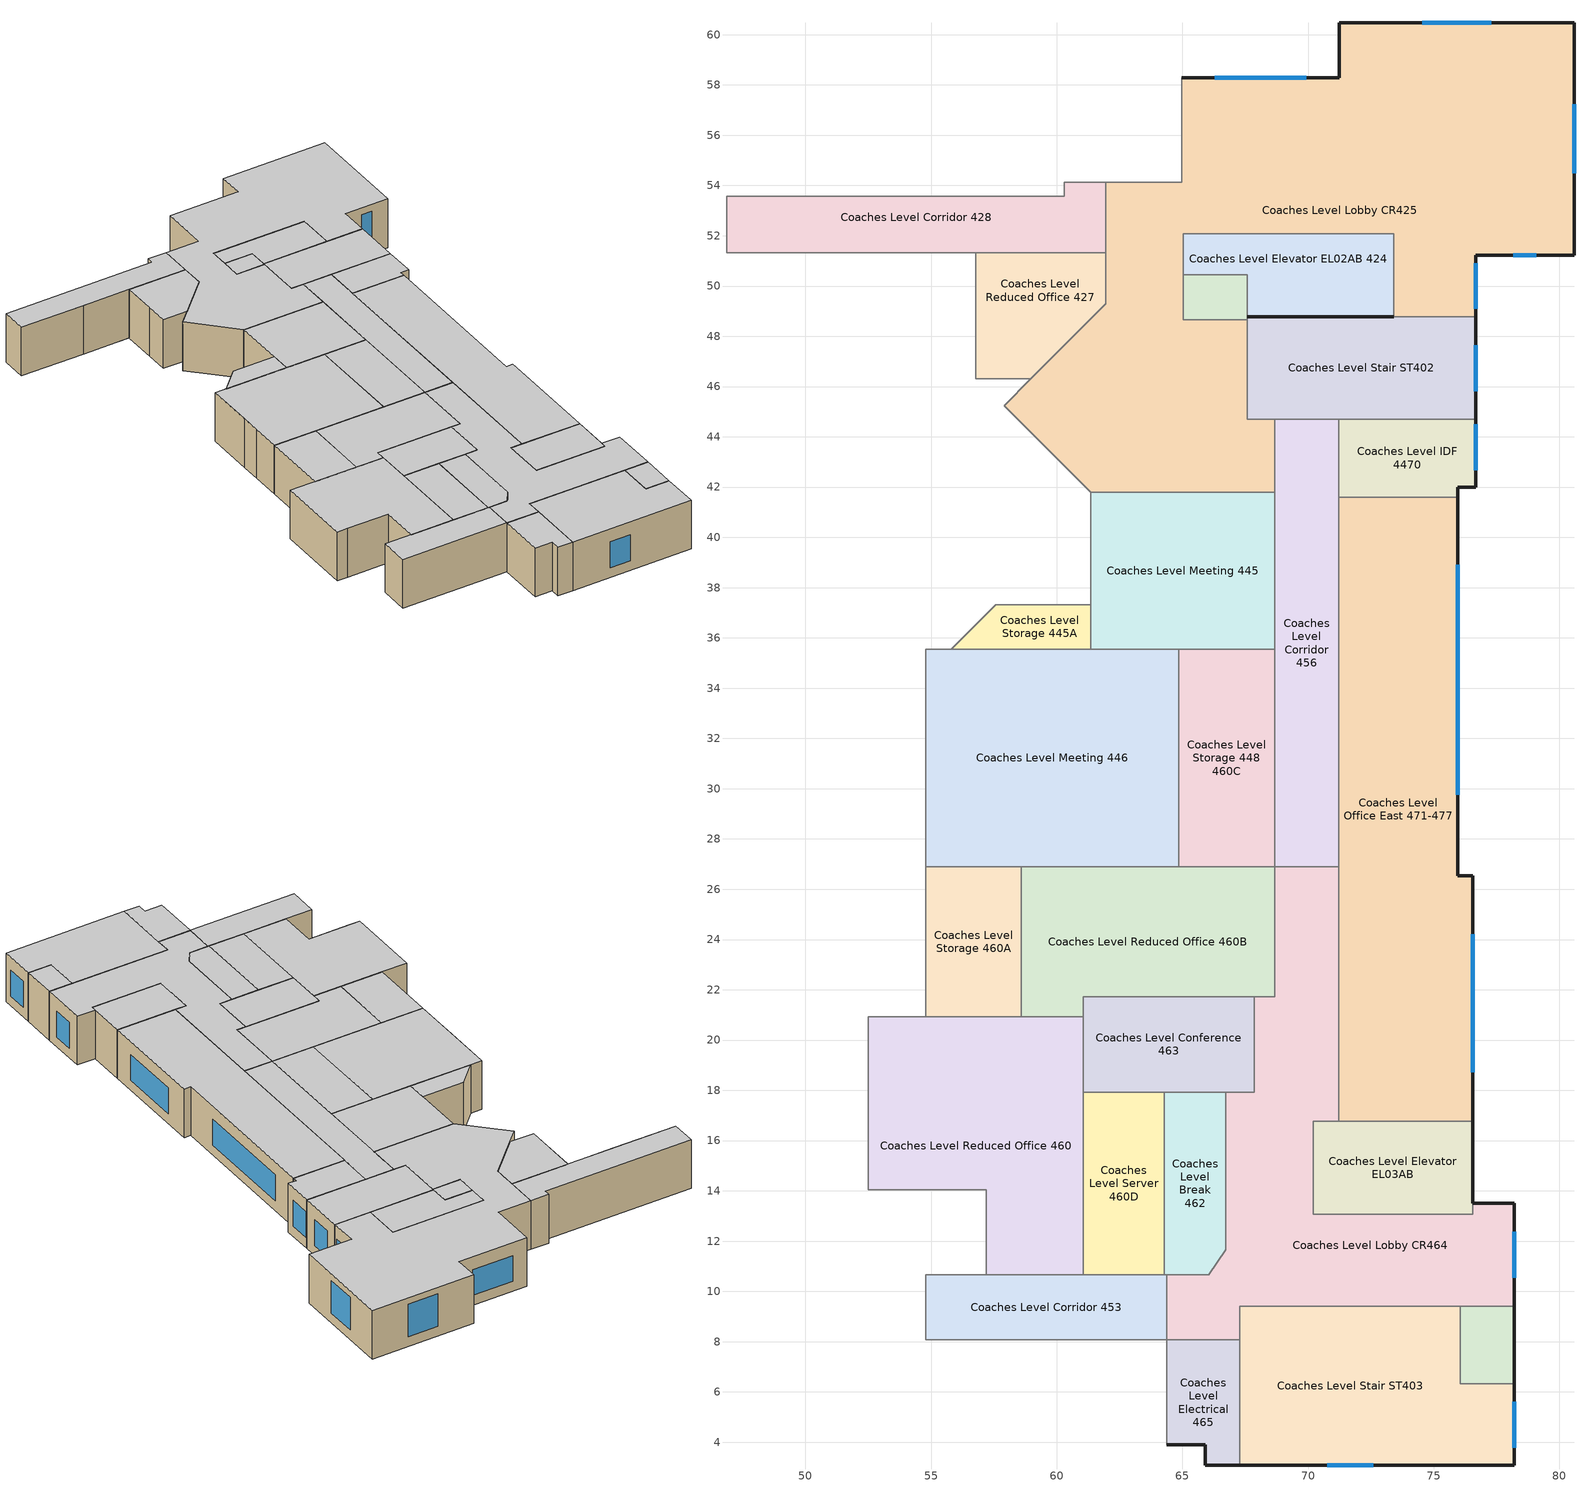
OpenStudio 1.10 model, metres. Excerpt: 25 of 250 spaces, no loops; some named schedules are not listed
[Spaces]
Coaches Level Electrical 465
 floor adiabatic (Interior Floor): 67.29,8.07 67.29,3.08 65.9,3.08 65.9,3.9 64.37,3.9 64.37,8.07 z19.18
 wall outside: 64.37,3.9 65.9,3.9 65.9,3.08 67.29,3.08 z19.18:23.75
 wall to Coaches Level Coaches Office South 451 452 461 466-468: 64.37,8.07 64.37,3.9 z19.18:23.75
 wall to Coaches Level Lobby CR464: 67.29,8.07 64.37,8.07 z19.18:23.75
 wall to Coaches Level Stair ST403: 67.29,3.08 67.29,8.07 z19.18:23.75
 ceiling adiabatic (Interior Ceiling): 67.29,3.08 67.29,8.07 64.37,8.07 64.37,3.9 65.9,3.9 65.9,3.08 z23.75
Coaches Level Stair ST403
 floor adiabatic (Interior Floor): 76.05,9.4 76.05,6.32 78.2,6.32 78.2,3.08 67.29,3.08 67.29,9.4 z19.18
 wall outside: 67.29,3.08 78.2,3.08 78.2,6.32 z19.18:23.75
 wall to Coaches Level Lobby CR464: 76.05,9.4 67.29,9.4 67.29,8.07 z19.18:23.75
 wall to Coaches Level Unconditioned Southeast: 78.2,6.32 76.05,6.32 76.05,9.4 z19.18:23.75
 window (NE_Ops Proposed Glazing - U-0.42/SHGC-0.27/VLT-0.65): 70.76,3.08 72.58,3.08 / 78.2,3.79 78.2,5.62 z20.09:22.53
 ceiling adiabatic (Interior Ceiling): 78.2,3.08 78.2,6.32 76.05,6.32 76.05,9.4 67.29,9.4 67.29,3.08 z23.75
Coaches Level Unconditioned Southeast
 floor adiabatic (Interior Floor): 78.2,9.4 78.2,6.32 76.05,6.32 76.05,9.4 z19.18
 wall outside: 78.2,6.32 78.2,9.4 z19.18:23.75
 wall to Coaches Level Lobby CR464: 78.2,9.4 76.05,9.4 z19.18:23.75
 ceiling adiabatic (Interior Ceiling): 78.2,6.32 78.2,9.4 76.05,9.4 76.05,6.32 z23.75
Coaches Level Corridor 453
 floor adiabatic (Interior Floor): 64.37,10.66 64.37,8.07 54.79,8.07 54.79,10.66 z19.18
 wall to Coaches Level Coaches Office South 451 452 461 466-468: 54.79,8.07 64.37,8.07 z19.18:23.75
 wall to Coaches Level Corridor Central CR438: 54.79,10.66 54.79,8.07 z19.18:23.75
 wall to Coaches Level Coaches Office 461B: 57.19,10.66 54.79,10.66 z19.18:23.75
 wall to Coaches Level Reduced Office 460: 61.06,10.66 57.19,10.66 z19.18:23.75
 wall to Coaches Level Server 460D: 64.27,10.66 61.06,10.66 z19.18:23.75
 wall to Coaches Level Break 462: 64.37,10.66 64.27,10.66 z19.18:23.75
 wall to Coaches Level Lobby CR464: 64.37,8.07 64.37,10.66 z19.18:23.75
 ceiling adiabatic (Interior Ceiling): 64.37,8.07 64.37,10.66 54.79,10.66 54.79,8.07 z23.75
Coaches Level Lobby CR464
 floor adiabatic (Interior Floor): 71.23,26.89 71.23,16.76 70.21,16.76 70.21,13.06 76.54,13.06 76.54,13.51 78.2,13.51 78.2,9.4 67.29,9.4 67.29,8.07 64.37,8.07 64.37,10.66 66.06,10.66 66.73,11.66 66.73,17.92 67.86,17.92 67.86,21.73 68.67,21.73 68.67,26.89 z19.18
 wall outside: 78.2,9.4 78.2,13.51 76.54,13.51 z19.18:23.75
 wall to Coaches Level Reduced Office 460B: 68.67,26.89 68.67,21.73 67.86,21.73 z19.18:23.75
 wall to Coaches Level Corridor 456: 71.23,26.89 68.67,26.89 z19.18:23.75
 wall to Coaches Level Office East 471-477: 71.23,16.76 71.23,26.89 z19.18:23.75
 wall to Coaches Level Elevator EL03AB: 76.54,13.51 76.54,13.06 70.21,13.06 70.21,16.76 71.23,16.76 z19.18:23.75
 wall to Coaches Level Break 462: 66.73,17.92 66.73,11.66 66.06,10.66 64.37,10.66 z19.18:23.75
 wall to Coaches Level Conference 463: 67.86,21.73 67.86,17.92 66.73,17.92 z19.18:23.75
 window (NE_Ops Proposed Glazing - U-0.42/SHGC-0.27/VLT-0.65): 78.2,10.54 78.2,12.37 z20.09:22.53
 ceiling adiabatic (Interior Ceiling): 67.29,8.07 67.29,9.4 78.2,9.4 78.2,13.51 76.54,13.51 76.54,13.06 70.21,13.06 70.21,16.76 71.23,16.76 71.23,26.89 68.67,26.89 68.67,21.73 67.86,21.73 67.86,17.92 66.73,17.92 66.73,11.66 66.06,10.66 64.37,10.66 64.37,8.07 z23.75
Coaches Level Reduced Office 460
 floor adiabatic (Interior Floor): 61.06,20.92 61.06,10.66 57.19,10.66 57.19,14.04 52.5,14.04 52.5,20.92 z19.18
 wall to Coaches Level Coaches Office 461B: 53.44,14.04 57.19,14.04 57.19,10.66 z19.18:23.75
 wall to Coaches Level Corridor Central CR438: 52.5,20.92 52.5,14.04 53.44,14.04 z19.18:23.75
 wall to Coaches Level Meeting 450: 54.78,20.92 52.5,20.92 z19.18:23.75
 wall to Coaches Level Storage 460A: 58.59,20.92 54.78,20.92 z19.18:23.75
 wall to Coaches Level Reduced Office 460B: 61.06,20.92 58.59,20.92 z19.18:23.75
 wall to Coaches Level Conference 463: 61.06,17.92 61.06,20.92 z19.18:23.75
 wall to Coaches Level Server 460D: 61.06,10.66 61.06,17.92 z19.18:23.75
 ceiling adiabatic (Interior Ceiling): 61.06,10.66 61.06,20.92 52.5,20.92 52.5,14.04 57.19,14.04 57.19,10.66 z23.75
Coaches Level Server 460D
 floor adiabatic (Interior Floor): 64.27,17.92 64.27,10.66 61.06,10.66 61.06,17.92 z19.18
 wall to Coaches Level Conference 463: 64.27,17.92 61.06,17.92 z19.18:23.75
 wall to Coaches Level Break 462: 64.27,10.66 64.27,17.92 z19.18:23.75
 ceiling adiabatic (Interior Ceiling): 64.27,10.66 64.27,17.92 61.06,17.92 61.06,10.66 z23.75
Coaches Level Break 462
 floor adiabatic (Interior Floor): 66.73,17.92 66.73,11.66 66.06,10.66 64.27,10.66 64.27,17.92 z19.18
 wall to Coaches Level Conference 463: 66.73,17.92 64.27,17.92 z19.18:23.75
 ceiling adiabatic (Interior Ceiling): 66.06,10.66 66.73,11.66 66.73,17.92 64.27,17.92 64.27,10.66 z23.75
Coaches Level Elevator EL03AB
 floor adiabatic (Interior Floor): 76.54,16.76 76.54,13.06 70.21,13.06 70.21,16.76 z19.18
 wall outside: 76.54,13.51 76.54,16.76 z19.18:23.75
 wall to Coaches Level Office East 471-477: 76.54,16.76 71.23,16.76 z19.18:23.75
 ceiling adiabatic (Interior Ceiling): 76.54,13.06 76.54,16.76 70.21,16.76 70.21,13.06 z23.75
Coaches Level Office East 471-477
 floor adiabatic (Interior Floor): 75.96,41.6 75.96,26.55 76.54,26.55 76.54,16.76 71.23,16.76 71.23,41.6 z19.18
 wall outside: 76.54,16.76 76.54,26.55 75.96,26.55 75.96,41.6 z19.18:23.75
 wall to Coaches Level Corridor 456: 71.23,41.6 71.23,26.89 z19.18:23.75
 wall to Coaches Level IDF 4470: 75.96,41.6 71.23,41.6 z19.18:23.75
 window (NE_Ops Proposed Glazing - U-0.42/SHGC-0.27/VLT-0.65): 75.96,29.76 75.96,38.9 / 76.54,18.72 76.54,24.2 z20.09:22.53
 ceiling adiabatic (Interior Ceiling): 76.54,16.76 76.54,26.55 75.96,26.55 75.96,41.6 71.23,41.6 71.23,16.76 z23.75
Coaches Level Conference 463
 floor adiabatic (Interior Floor): 67.86,21.73 67.86,17.92 61.06,17.92 61.06,21.73 z19.18
 wall to Coaches Level Reduced Office 460B: 67.86,21.73 61.06,21.73 61.06,20.92 z19.18:23.75
 ceiling adiabatic (Interior Ceiling): 67.86,17.92 67.86,21.73 61.06,21.73 61.06,17.92 z23.75
Coaches Level Storage 460A
 floor adiabatic (Interior Floor): 58.59,26.89 58.59,20.92 54.78,20.92 54.78,26.89 z19.18
 wall to Coaches Level Meeting 450: 54.78,26.89 54.78,20.92 z19.18:23.75
 wall to Coaches Level Meeting 446: 58.59,26.89 54.78,26.89 z19.18:23.75
 wall to Coaches Level Reduced Office 460B: 58.59,20.92 58.59,26.89 z19.18:23.75
 ceiling adiabatic (Interior Ceiling): 58.59,20.92 58.59,26.89 54.78,26.89 54.78,20.92 z23.75
Coaches Level Reduced Office 460B
 floor adiabatic (Interior Floor): 68.67,26.89 68.67,21.73 61.06,21.73 61.06,20.92 58.59,20.92 58.59,26.89 z19.18
 wall to Coaches Level Storage 448 460C: 68.67,26.89 64.85,26.89 z19.18:23.75
 wall to Coaches Level Meeting 446: 64.85,26.89 58.59,26.89 z19.18:23.75
 ceiling adiabatic (Interior Ceiling): 61.06,20.92 61.06,21.73 68.67,21.73 68.67,26.89 58.59,26.89 58.59,20.92 z23.75
Coaches Level Meeting 446
 floor adiabatic (Interior Floor): 64.85,35.55 64.85,26.89 54.78,26.89 54.78,35.55 z19.18
 wall to Coaches Level Corridor Central CR438: 55.79,35.55 54.78,35.55 54.78,31.23 z19.18:23.75
 wall to Coaches Level Storage 445A: 61.36,35.55 55.79,35.55 z19.18:23.75
 wall to Coaches Level Meeting 445: 64.85,35.55 61.36,35.55 z19.18:23.75
 wall to Coaches Level Storage 448 460C: 64.85,26.89 64.85,35.55 z19.18:23.75
 wall to Coaches Level Meeting 450: 54.78,29.45 54.78,26.89 z19.18:23.75
 wall to Coaches Level Storage 446A: 54.78,31.23 54.78,29.45 z19.18:23.75
 ceiling adiabatic (Interior Ceiling): 64.85,26.89 64.85,35.55 54.78,35.55 54.78,26.89 z23.75
Coaches Level Storage 448 460C
 floor adiabatic (Interior Floor): 68.67,35.55 68.67,26.89 64.85,26.89 64.85,35.55 z19.18
 wall to Coaches Level Meeting 445: 68.67,35.55 64.85,35.55 z19.18:23.75
 wall to Coaches Level Corridor 456: 68.67,26.89 68.67,35.55 z19.18:23.75
 ceiling adiabatic (Interior Ceiling): 68.67,26.89 68.67,35.55 64.85,35.55 64.85,26.89 z23.75
Coaches Level Corridor 456
 floor adiabatic (Interior Floor): 71.23,44.7 71.23,26.89 68.67,26.89 68.67,44.7 z19.18
 wall to Coaches Level Meeting 445: 68.67,41.8 68.67,35.55 z19.18:23.75
 wall to Coaches Level Lobby CR425: 68.67,44.7 68.67,41.8 z19.18:23.75
 wall to Coaches Level Stair ST402: 71.23,44.7 68.67,44.7 z19.18:23.75
 wall to Coaches Level IDF 4470: 71.23,41.6 71.23,44.7 z19.18:23.75
 ceiling adiabatic (Interior Ceiling): 71.23,26.89 71.23,44.7 68.67,44.7 68.67,26.89 z23.75
Coaches Level Storage 445A
 floor adiabatic (Interior Floor): 61.36,37.32 61.36,35.55 55.79,35.55 57.57,37.32 z19.18
 wall to Coaches Level Corridor Central CR438: 61.36,37.32 57.57,37.32 55.79,35.55 z19.18:23.75
 wall to Coaches Level Meeting 445: 61.36,35.55 61.36,37.32 z19.18:23.75
 ceiling adiabatic (Interior Ceiling): 61.36,35.55 61.36,37.32 57.57,37.32 55.79,35.55 z23.75
Coaches Level Meeting 445
 floor adiabatic (Interior Floor): 68.67,41.8 68.67,35.55 61.36,35.55 61.36,41.8 z19.18
 wall to Coaches Level Corridor Central CR438: 61.36,41.8 61.36,37.32 z19.18:23.75
 wall to Coaches Level Lobby CR425: 68.67,41.8 61.36,41.8 z19.18:23.75
 ceiling adiabatic (Interior Ceiling): 68.67,35.55 68.67,41.8 61.36,41.8 61.36,35.55 z23.75
Coaches Level IDF 4470
 floor adiabatic (Interior Floor): 76.67,44.7 76.67,42 75.96,42 75.96,41.6 71.23,41.6 71.23,44.7 z19.18
 wall outside: 75.96,41.6 75.96,42 76.67,42 76.67,44.7 z19.18:23.75
 wall to Coaches Level Stair ST402: 76.67,44.7 71.23,44.7 z19.18:23.75
 window (NE_Ops Proposed Glazing - U-0.42/SHGC-0.27/VLT-0.65): 76.67,42.67 76.67,44.5 z20.09:22.53
 ceiling adiabatic (Interior Ceiling): 75.96,41.6 75.96,42 76.67,42 76.67,44.7 71.23,44.7 71.23,41.6 z23.75
Coaches Level Lobby CR425
 floor adiabatic (Interior Floor): 80.58,60.48 80.58,51.23 76.67,51.23 76.67,48.77 73.41,48.77 73.41,52.07 65.02,52.07 65.02,48.66 67.57,48.66 67.57,44.7 68.67,44.7 68.67,41.8 61.36,41.8 57.92,45.25 61.96,49.29 61.96,54.13 64.98,54.13 64.98,58.29 71.23,58.29 71.23,60.48 z19.18
 wall outside: 76.67,48.77 76.67,51.23 80.58,51.23 80.58,60.48 71.23,60.48 71.23,58.29 64.98,58.29 z19.18:23.75
 wall to Coaches Level Corridor Central CR438: 58.97,46.3 57.92,45.25 61.36,41.8 z19.18:23.75
 wall to Coaches Level Reduced Office 427: 61.96,51.32 61.96,49.29 58.97,46.3 z19.18:23.75
 wall to Coaches Level Corridor 428: 61.96,54.13 61.96,51.32 z19.18:23.75
 wall to Coaches Level Office North 410-413 420-423: 64.98,58.29 64.98,54.13 61.96,54.13 z19.18:23.75
 wall to Coaches Level Stair ST402: 73.41,48.77 76.67,48.77 / 68.67,44.7 67.57,44.7 67.57,48.66 z19.18:23.75
 wall to Coaches Level Elevator EL02AB 424: 65.02,50.44 65.02,52.07 73.41,52.07 73.41,48.77 z19.18:23.75
 wall to Coaches Level Electrical 426: 67.57,48.66 65.02,48.66 65.02,50.44 z19.18:23.75
 window (NE_Ops Proposed Glazing - U-0.42/SHGC-0.27/VLT-0.65): 78.17,51.23 79.08,51.23 / 80.58,54.48 80.58,57.23 / 77.28,60.48 74.53,60.48 z20.09:23.14; 69.93,58.29 66.28,58.29 / 76.67,49.09 76.67,50.92 z20.09:22.53
 ceiling adiabatic (Interior Ceiling): 68.67,41.8 68.67,44.7 67.57,44.7 67.57,48.66 65.02,48.66 65.02,52.07 73.41,52.07 73.41,48.77 76.67,48.77 76.67,51.23 80.58,51.23 80.58,60.48 71.23,60.48 71.23,58.29 64.98,58.29 64.98,54.13 61.96,54.13 61.96,49.29 57.92,45.25 61.36,41.8 z23.75
Coaches Level Stair ST402
 floor adiabatic (Interior Floor): 76.67,48.77 76.67,44.7 67.57,44.7 67.57,48.77 z19.18
 wall outside: 76.67,44.7 76.67,48.77 z19.18:23.75
 wall to Coaches Level Electrical 426: 67.57,48.77 67.57,48.66 z19.18:23.75
 window (NE_Ops Proposed Glazing - U-0.42/SHGC-0.27/VLT-0.65): 76.67,45.82 76.67,47.65 z20.09:22.53
 ceiling adiabatic (Interior Ceiling): 76.67,44.7 76.67,48.77 67.57,48.77 67.57,44.7 z23.75
Coaches Level Reduced Office 427
 floor adiabatic (Interior Floor): 61.96,51.32 61.96,49.29 58.97,46.3 56.79,46.3 56.79,51.32 z19.18
 wall to Coaches Level Corridor Central CR438: 56.79,46.3 58.97,46.3 z19.18:23.75
 wall to Coaches Level Reduced Office 443: 56.79,48.32 56.79,46.3 z19.18:23.75
 wall to Coaches Level Storage 428: 56.79,51.32 56.79,51.27 56.79,48.32 z19.18:23.75
 wall to Coaches Level Corridor 428: 61.96,51.32 56.79,51.32 z19.18:23.75
 ceiling adiabatic (Interior Ceiling): 58.97,46.3 61.96,49.29 61.96,51.32 56.79,51.32 56.79,46.3 z23.75
Coaches Level Electrical 426
 floor adiabatic (Interior Floor): 67.57,50.44 67.57,48.66 65.02,48.66 65.02,50.44 z19.18
 wall to Coaches Level Elevator EL02AB 424: 67.57,48.77 67.57,50.44 65.02,50.44 z19.18:23.75
 ceiling adiabatic (Interior Ceiling): 67.57,48.66 67.57,50.44 65.02,50.44 65.02,48.66 z23.75
Coaches Level Elevator EL02AB 424
 floor adiabatic (Interior Floor): 73.41,52.07 73.41,48.77 67.57,48.77 67.57,50.44 65.02,50.44 65.02,52.07 z19.18
 wall outside: 67.57,48.77 73.41,48.77 z19.18:23.75
 ceiling adiabatic (Interior Ceiling): 73.41,48.77 73.41,52.07 65.02,52.07 65.02,50.44 67.57,50.44 67.57,48.77 z23.75
Coaches Level Corridor 428
 floor adiabatic (Interior Floor): 61.96,54.13 61.96,51.32 46.86,51.32 46.86,53.58 60.3,53.58 60.3,54.13 z19.18
 wall to Coaches Level Office 414 429: 46.86,51.32 52.54,51.32 z19.18:23.75
 wall to Coaches Level Corridor 453 Northwest: 46.86,53.58 46.86,51.32 z19.18:23.75
 wall to Coaches Level Office North 410-413 420-423: 61.96,54.13 60.3,54.13 60.3,53.58 46.86,53.58 z19.18:23.75
 wall to Coaches Level Storage 428: 52.54,51.32 56.79,51.32 z19.18:23.75
 ceiling adiabatic (Interior Ceiling): 61.96,51.32 61.96,54.13 60.3,54.13 60.3,53.58 46.86,53.58 46.86,51.32 z23.75
[Building]
NE_Ops: Default Construction Set=90.1-2007 - CZ5 - Office
[ClimateZones]
Climate Zone Institution Name 1=ASHRAE; Climate Zone Document Name 1=ANSI/ASHRAE Standard 169; Climate Zone Document Year 1=2006; Climate Zone Value 1=5B; Climate Zone Institution Name 2=CEC; Climate Zone Document Name 2=California Climate Zone Descriptions; Climate Zone Document Year 2=1995
[Site]
Broomfield Jeffco  Boulder   S: Latitude {deg}=40.13; Longitude {deg}=-105.24; Time Zone {hr}=-7; Elevation {m}=1689
[SizingPeriod:DesignDay] Barometric Pressure {Pa}=83011; Sky Clearness=0; Rain Indicator=0; Snow Indicator=0; Day of Month=21; Daylight Saving Time Indicator=0; Dry-Bulb Temperature Range Modifier Type=DefaultMultipliers
Name | Maximum Dry-Bulb Temperature {C} | Daily Dry-Bulb Temperature Range {deltaC} | Humidity Indicating Conditions at Maximum Dry-Bulb {BasedOnField A3} | Wind Speed {m/s} | Wind Direction {deg} | Month | Day Type | Humidity Indicating Type | Solar Model Indicator | ASHRAE Taub | ASHRAE Taud
Denver Intl Ap Ann Htg Wind 99.6% Condns WS=>MCDB | 1.8 | 0 | 1.8 | 14.1 | 160 | 12 | WinterDesignDay | Wetbulb | ASHRAEClearSky
Denver Intl Ap Ann Clg .4% Condns Enth=>MDB | 27 | 15.2 | 58300 | 4.2 | 80 | 7 | SummerDesignDay | Enthalpy | ASHRAETau | 0.424 | 2.012
Denver Intl Ap Ann Htg 99.6% Condns DB | -17.4 | 0 | -17.4 | 3.3 | 160 | 12 | WinterDesignDay | Wetbulb | ASHRAEClearSky
Denver Intl Ap Ann Clg .4% Condns WB=>MDB | 27.3 | 15.2 | 18.3 | 4.2 | 80 | 7 | SummerDesignDay | Wetbulb | ASHRAETau | 0.424 | 2.012
[Construction]
ExtSlabCarpet 4in ClimateZone 1-8: MAT-CC05 4 HW CONCRETE, CP02 CARPET PAD
Interior Floor: F16 Acoustic tile, F05 Ceiling air space resistance, M11 100mm lightweight concrete
Interior Wall: G01a 19mm gypsum board, F04 Wall air space resistance, G01a 19mm gypsum board
Interior Ceiling: M11 100mm lightweight concrete, F05 Ceiling air space resistance, F16 Acoustic tile
Exterior Door: F08 Metal surface, I01 25mm insulation board
Interior Window: Clear 3mm
Interior Door; Interior Partition: G05 25mm wood
ASHRAE 90.1-2007 ExtWindow Metal ClimateZone 4-6: Fixed Window 3.12/0.40/0.31
NE_Ops Proposed Exterior Wall: Sandstone - 5 in. - 120 lb/ft3, Polyiso Foil-Faced Rigid Insulation - 2 in., Gypsum Board - 5/8 in., Steel-Framed - 6 in. Studs - 16 in. OC - R-21 Cavity Insulation, Gypsum Board - 5/8 in.
NE_Ops Proposed Glazing - U-0.42/SHGC-0.27/VLT-0.65: NE_Ops Proposed Glazing - U-0.42/SHGC-0.27/VLT-0.65
90.1-2007 Nonres 5B Window Metal framing entrance door: Theoretical Glass [185]
ASHRAE 90.1-2007 Floor SteelJoist ClimateZone 5: ASHRAE 90.1-2007 CZ 5 Exposed Floor Insulation, 8IN CONCRETE HW RefBldg, CP02 CARPET PAD
NE_Ops Proposed Roof: Roof Membrane, MAT-CC05 3 HW CONCRETE, Polyiso Rigid Insulation - 6 in., MAT-CC05 4 HW CONCRETE, Metal Decking
[Material]
Name | Roughness | Thickness {m} | Conductivity {W/m-K} | Density {kg/m3} | Specific Heat {J/kg-K} | Thermal Absorptance | Solar Absorptance | Visible Absorptance
MAT-CC05 4 HW CONCRETE | Rough | 0.1016 | 1.311 | 2240 | 836.8 | 0.9 | 0.85 | 0.85
Roof Membrane | VeryRough | 0.0095 | 0.16 | 1121.29 | 1460 | 0.9 | 0.7 | 0.7
Metal Decking | MediumSmooth | 0.0015 | 45.006 | 7680 | 418.4 | 0.9 | 0.6 | 0.6
F16 Acoustic tile | MediumSmooth | 0.0191 | 0.06 | 368 | 590 | 0.9 | 0.3 | 0.3
M11 100mm lightweight concrete | MediumRough | 0.1016 | 0.53 | 1280 | 840 | 0.9 | 0.5 | 0.5
G01a 19mm gypsum board | MediumSmooth | 0.019 | 0.16 | 800 | 1090 | 0.9 | 0.4 | 0.4
F08 Metal surface | Smooth | 0.0008 | 45.28 | 7824 | 500 | 0.9 | 0.7 | 0.7
I01 25mm insulation board | MediumRough | 0.0254 | 0.03 | 43 | 1210 | 0.9 | 0.6 | 0.6
G05 25mm wood | MediumSmooth | 0.0254 | 0.15 | 608 | 1630 | 0.9 | 0.5 | 0.5
8IN CONCRETE HW RefBldg | Rough | 0.2032 | 1.311 | 2240 | 836.8 | 0.9 | 0.7 | 0.7
Steel-Framed - 6 in. Studs - 16 in. OC - R-21 Cavity Insulation | Smooth | 0.1524 | 0.117196 | 69.5201 | 628.02
Gypsum Board - 5/8 in. | MediumSmooth | 0.015875 | 0.16 | 800 | 1090
MAT-CC05 3 HW CONCRETE | Rough | 0.0762 | 1.311 | 2240 | 836.8 | 0.9 | 0.85 | 0.85
Sandstone - 5 in. - 120 lb/ft3 | MediumRough | 0.127 | 1.9 | 1922.22 | 790
[Material:NoMass] Thermal Absorptance=0.9
Name | Roughness | Thermal Resistance {m2-K/W} | Solar Absorptance | Visible Absorptance
CP02 CARPET PAD | Smooth | 0.1 | 0.8 | 0.8
ASHRAE 90.1-2007 CZ 5 Exposed Floor Insulation | MediumRough | 4.38514 | 0.7 | 0.7
[Material:AirGap]
Name | Thermal Resistance {m2-K/W}
F05 Ceiling air space resistance | 0.18
F04 Wall air space resistance | 0.15
Polyiso Rigid Insulation - 6 in. | 6.16386
Polyiso Foil-Faced Rigid Insulation - 2 in. | 2.24717
[WindowMaterial:Glazing] Optical Data Type=SpectralAverage; Thickness {m}=0.003; Infrared Transmittance at Normal Incidence=0
Name | Solar Transmittance at Normal Incidence | Front Side Solar Reflectance at Normal Incidence | Back Side Solar Reflectance at Normal Incidence | Visible Transmittance at Normal Incidence | Front Side Visible Reflectance at Normal Incidence | Back Side Visible Reflectance at Normal Incidence | Front Side Infrared Hemispherical Emissivity | Back Side Infrared Hemispherical Emissivity | Conductivity {W/m-K} | Dirt Correction Factor for Solar and Visible Transmittance | Solar Diffusing
Clear 3mm | 0.837 | 0.075 | 0 | 0.898 | 0.081 | 0 | 0.84 | 0.84 | 0.9 | 1 | No
Theoretical Glass [185] | 0.39034 | 0.55966 | 0.55966 | 0.507883 | 0.442117 | 0.442117 | 0.9 | 0.9 | 0.0457051
[WindowMaterial:SimpleGlazingSystem]
Name | U-Factor {W/m2-K} | Solar Heat Gain Coefficient | Visible Transmittance
Fixed Window 3.12/0.40/0.31 | 3.12304 | 0.4 | 0.31
NE_Ops Proposed Glazing - U-0.42/SHGC-0.27/VLT-0.65 | 2.38487 | 0.27 | 0.65
[DefaultConstructionSet]
90.1-2007 - CZ5 - Office: Default Exterior Surface Constructions=Default Surface Constructions 34; Default Interior Surface Constructions=Default Surface Constructions 35; Default Ground Contact Surface Constructions=Default Surface Constructions 36; Default Exterior SubSurface Constructions=Default Sub Surface Constructions 23; Default Interior SubSurface Constructions=Default Sub Surface Constructions 24; Interior Partition Construction=Interior Partition
[DefaultSurfaceConstructions]
Name | Floor Construction | Wall Construction | Roof Ceiling Construction
Default Surface Constructions 34 | ASHRAE 90.1-2007 Floor SteelJoist ClimateZone 5 | NE_Ops Proposed Exterior Wall | NE_Ops Proposed Roof
Default Surface Constructions 35 | Interior Floor | Interior Wall | Interior Ceiling
Default Surface Constructions 36 | ExtSlabCarpet 4in ClimateZone 1-8 | ExtSlabCarpet 4in ClimateZone 1-8 | ExtSlabCarpet 4in ClimateZone 1-8
[DefaultSubSurfaceConstructions]
Name | Fixed Window Construction | Operable Window Construction | Door Construction | Glass Door Construction | Skylight Construction | Tubular Daylight Dome Construction | Tubular Daylight Diffuser Construction
Default Sub Surface Constructions 23 | ASHRAE 90.1-2007 ExtWindow Metal ClimateZone 4-6 | ASHRAE 90.1-2007 ExtWindow Metal ClimateZone 4-6 | Exterior Door | 90.1-2007 Nonres 5B Window Metal framing entrance door | ASHRAE 90.1-2007 ExtWindow Metal ClimateZone 4-6 | Interior Window | Interior Window
Default Sub Surface Constructions 24 | Interior Window | Interior Window | Interior Door
[BuildingStory]
Coaches Level: Nominal Z Coordinate {m}=0; Nominal Floor to Floor Height {m}=4.572
[Space] Building Story=Coaches Level
Name | Space Type | Thermal Zone
Coaches Level Electrical 465 | 90.1-2007 - NE_Ops - RedOff - ElecRoom - AHU-6-01 | Coaches Level Lobby CR464 465 Zone
Coaches Level Stair ST403 | 90.1-2007 - NE_Ops - AlwaysOn - Stair - NoVentilation | Coaches Level Stair ST403 Zone
Coaches Level Unconditioned Southeast |  | Coaches Level Unconditioned Southeast Zone
Coaches Level Corridor 453 | 90.1-2007 - NE_Ops - RedOff - Corridor - AHU-6-01 | Coaches Level Office 460 453 Zone
Coaches Level Lobby CR464 | 90.1-2007 - NE_Ops - RedOff - Lobby - AHU-6-01 | Coaches Level Lobby CR464 465 Zone
Coaches Level Reduced Office 460 | 90.1-2007 - NE_Ops - RedOff - ReducedOffice - AHU-6-01 | Coaches Level Office 460 453 Zone
Coaches Level Server 460D | 90.1-2007 - NE_Ops - AlwaysOn - ServerRoom - NoVentilation | Coaches Level Server 460D Zone
Coaches Level Break 462 | 90.1-2007 - NE_Ops - RedOff - BreakRoom - AHU-6-01 | Coaches Level Break 462 Zone
Coaches Level Elevator EL03AB |  | Coaches Level Elevator EL03AB Zone
Coaches Level Office East 471-477 | 90.1-2007 - NE_Ops - RedOff - ClosedOffice - AHU-6-01 | Coaches Level Office East 471-477 Zone
Coaches Level Conference 463 | 90.1-2007 - NE_Ops - RedOff - Conference - AHU-6-01 | Coaches Level Conference 463 Zone
Coaches Level Storage 460A | 90.1-2007 - NE_Ops - RedOff - Storage - AHU-6-01 | Coaches Level Studio 460AB Zone
Coaches Level Reduced Office 460B | 90.1-2007 - NE_Ops - RedOff - ReducedOffice - AHU-6-01 | Coaches Level Studio 460AB Zone
Coaches Level Meeting 446 | 90.1-2007 - NE_Ops - RedOff - Meeting - AHU-6-01 | Coaches Level Conference 446-A Zone
Coaches Level Storage 448 460C | 90.1-2007 - NE_Ops - RedOff - Storage - AHU-6-01 | Coaches Level Storage 448 460C Zone
Coaches Level Corridor 456 | 90.1-2007 - NE_Ops - RedOff - Corridor - AHU-6-01 | Coaches Level Conference 445-A 456 Zone
Coaches Level Storage 445A | 90.1-2007 - NE_Ops - RedOff - Storage - AHU-6-01 | Coaches Level Conference 445-A 456 Zone
Coaches Level Meeting 445 | 90.1-2007 - NE_Ops - RedOff - Meeting - AHU-6-01 | Coaches Level Conference 445-A 456 Zone
Coaches Level IDF 4470 | 90.1-2007 - NE_Ops - AlwaysOn - IT_Room - NoVentilation | Coaches Level IDF 4470 Zone
Coaches Level Lobby CR425 | 90.1-2007 - NE_Ops - RedOff - Lobby - AHU-6-01 | Coaches Level Lobby CR425 426 Zone
Coaches Level Stair ST402 | 90.1-2007 - NE_Ops - AlwaysOn - Stair - NoVentilation | Coaches Level Stair ST402 Zone
Coaches Level Reduced Office 427 | 90.1-2007 - NE_Ops - RedOff - ReducedOffice - AHU-6-01 | Coaches Level Office 427 443 Zone
Coaches Level Electrical 426 | 90.1-2007 - NE_Ops - RedOff - ElecRoom - AHU-6-01 | Coaches Level Lobby CR425 426 Zone
Coaches Level Elevator EL02AB 424 |  | Coaches Level Elevator EL02AB 424 Zone
Coaches Level Corridor 428 | 90.1-2007 - NE_Ops - RedOff - Corridor - AHU-6-01 | Coaches Level Office 427 443 Zone
[ThermalZone] Use Ideal Air Loads=No
Name | Multiplier | Thermostat
Coaches Level Office 427 443 Zone | 1 | Coaches Level Office 427 443 Thermostat
Coaches Level Lobby CR425 426 Zone | 1 | Coaches Level Lobby CR425 426 Thermostat
Coaches Level Office 460 453 Zone | 1 | Coaches Level Office 460 453 Thermostat
Coaches Level Studio 460AB Zone | 1 | Coaches Level Studio 460AB Thermostat
Coaches Level Conference 446-A Zone | 1 | Coaches Level Conference 446-A Thermostat
Coaches Level Conference 445-A 456 Zone | 1 | Coaches Level Conference 445-A 456 Thermostat
Coaches Level Lobby CR464 465 Zone | 1 | Coaches Level Lobby CR464 465 Thermostat
Coaches Level Server 460D Zone |  | Coaches Level Server 460D Thermostat
Coaches Level Conference 463 Zone |  | Coaches Level Conference 463 Thermostat
Coaches Level Elevator EL03AB Zone; Coaches Level Unconditioned Southeast Zone; Coaches Level Elevator EL02AB 424 Zone
Coaches Level Storage 448 460C Zone |  | Coaches Level Storage 448 460C Thermostat
Coaches Level Stair ST403 Zone |  | Coaches Level Stair ST403 Thermostat
Coaches Level Office East 471-477 Zone |  | Coaches Level Office East 471-477 Thermostat
Coaches Level Break 462 Zone |  | Coaches Level Break 462 Thermostat
Coaches Level IDF 4470 Zone |  | Coaches Level IDF 4470 Thermostat
Coaches Level Stair ST402 Zone |  | Coaches Level Stair ST402 Thermostat
[People:Definition] Number of People Calculation Method=People/Area; Fraction Radiant=0.3
Name | People per Space Floor Area {person/m2}
90.1-2007 - Office - BreakRoom People Definition; 90.1-2007 - Office - Conference People Definition | 0.538196
90.1-2007 - Office - ClosedOffice People Definition | 0.0511286
90.1-2007 - Office - Corridor People Definition | 0.0107639
90.1-2007 - Office - IT_Room People Definition | 0.0538196
[ElectricEquipment:Definition] Design Level Calculation Method=Watts/Area
Name | Watts per Space Floor Area {W/m2} | Watts per Person {W/person}
90.1-2007 - Office - BreakRoom Electric Equipment Definition | 32.2917
90.1-2007 - CU Office - ClosedOffice Electric Equipment Definition | 10.7639
90.1-2007 - Office - Conference Electric Equipment Definition | 5.38196
90.1-2007 - Noresco - Corridor Electric Equipment Definition | 0
90.1-2007 - Noresco - ElecRoom Electric Equipment Definition | 53.8196
90.1-2007 - Noresco - IT_Room Electric Equipment Definition | 269.098 | 0
90.1-2007 - CU Office - ReducedOffice Electric Equipment Definition | 5.38196 | 0
90.1-2007 - Noresco - ServerRoom Electric Equipment Definition | 753.474 | 0
[DefaultScheduleSet]
Name | Number of People Schedule | People Activity Level Schedule | Lighting Schedule | Electric Equipment Schedule | Gas Equipment Schedule | Infiltration Schedule
90.1-2007 - NE_Ops - RedOff - ElecRoom Schedule Set | NE_Ops ElecRoom Occupancy Schedule | NE_Ops RedOff ClosedOffice Activity Schedule | NE_Ops ElecRoom Lighting Schedule | NE_Ops ElecRoom Equipment Schedule | NE_Ops ElecRoom Equipment Schedule | NE_Ops RedOff Infiltration Schedule
90.1-2007 - NE_Ops - RedOff - ClosedOffice Schedule Set; 90.1-2007 - NE_Ops - RedOff - Lobby Schedule Set; 90.1-2007 - NE_Ops - RedOff - BreakRoom Schedule Set; 90.1-2007 - NE_Ops - RedOff - Storage Schedule Set | NE_Ops RedOff ClosedOffice Occupancy Schedule | NE_Ops RedOff ClosedOffice Activity Schedule | NE_Ops RedOff ClosedOffice Lighting Schedule | NE_Ops RedOff ClosedOffice Equipment Schedule | NE_Ops RedOff ClosedOffice Equipment Schedule | NE_Ops RedOff Infiltration Schedule
90.1-2007 - NE_Ops - RedOff - Meeting Schedule Set | NE_Ops RedOff Meeting Occupancy Schedule | NE_Ops RedOff ClosedOffice Activity Schedule | NE_Ops RedOff Meeting Lighting Schedule | NE_Ops RedOff Meeting Equipment Schedule | NE_Ops RedOff Meeting Equipment Schedule | NE_Ops RedOff Infiltration Schedule
90.1-2007 - NE_Ops - RedOff - Corridor Schedule Set | NE_Ops RedOff Corridor Occupancy Schedule | NE_Ops RedOff ClosedOffice Activity Schedule | NE_Ops RedOff Corridor Lighting Schedule | NE_Ops RedOff Corridor Equipment Schedule | NE_Ops RedOff Corridor Equipment Schedule | NE_Ops RedOff Infiltration Schedule
90.1-2007 - NE_Ops - RedOff - ReducedOffice Schedule Set | NE_Ops RedOff ReducedOffice Occupancy Schedule | NE_Ops RedOff ClosedOffice Activity Schedule | NE_Ops RedOff ReducedOffice Lighting Schedule | NE_Ops RedOff ReducedOffice Equipment Schedule | NE_Ops RedOff ReducedOffice Equipment Schedule | NE_Ops RedOff Infiltration Schedule
90.1-2007 - NE_Ops - AlwaysOn - Stair Schedule Set | NE_Ops Stair Occupancy Schedule | NE_Ops AlwaysOn IT_Room Activity Schedule | NE_Ops Stair Lighting Schedule | NE_Ops Stair Equipment Schedule | NE_Ops Stair Equipment Schedule | NE_Ops AlwaysOn Infiltration Schedule
90.1-2007 - NE_Ops - AlwaysOn - IT_Room Schedule Set; 90.1-2007 - NE_Ops - AlwaysOn - ServerRoom Schedule Set | NE_Ops AlwaysOn IT_Room Occupancy Schedule | NE_Ops AlwaysOn IT_Room Activity Schedule | NE_Ops AlwaysOn IT_Room Lighting Schedule | NE_Ops AlwaysOn IT_Room Equipment Schedule | NE_Ops AlwaysOn IT_Room Equipment Schedule | NE_Ops AlwaysOn Infiltration Schedule
90.1-2007 - NE_Ops - RedOff - Conference Schedule Set | NE_Ops RedOff Conference Occupancy Schedule | NE_Ops RedOff ClosedOffice Activity Schedule | NE_Ops RedOff Conference Lighting Schedule | NE_Ops RedOff Conference Equipment Schedule | NE_Ops RedOff Conference Equipment Schedule | NE_Ops RedOff Infiltration Schedule
[SpaceType] Standards Building Type=Office
Name | Default Schedule Set | Design Specification Outdoor Air Object | Standards Space Type
90.1-2007 - NE_Ops - RedOff - ClosedOffice - AHU-6-01 | 90.1-2007 - NE_Ops - RedOff - ClosedOffice Schedule Set | 90.1-2007 - CU - ClosedOffice Ventilation - AHU-6-01 1 | ClosedOffice
90.1-2007 - NE_Ops - RedOff - Meeting - AHU-6-01 | 90.1-2007 - NE_Ops - RedOff - Meeting Schedule Set | 90.1-2007 - Office - Conference Ventilation - AHU-6-01 | Conference
90.1-2007 - NE_Ops - RedOff - BreakRoom - AHU-6-01 | 90.1-2007 - NE_Ops - RedOff - BreakRoom Schedule Set | 90.1-2007 - Office - BreakRoom Ventilation - AHU-6-01 | BreakRoom
90.1-2007 - NE_Ops - RedOff - ElecRoom - AHU-6-01 | 90.1-2007 - NE_Ops - RedOff - ElecRoom Schedule Set | 90.1-2007 - Office - Elec/MechRoom Ventilation - AHU-6-01 | Elec/MechRoom
90.1-2007 - NE_Ops - RedOff - Lobby - AHU-6-01 | 90.1-2007 - NE_Ops - RedOff - Lobby Schedule Set | 90.1-2007 - Office - Corridor Ventilation - AHU-6-01 | Lobby
90.1-2007 - NE_Ops - RedOff - Conference - AHU-6-01 | 90.1-2007 - NE_Ops - RedOff - Conference Schedule Set | 90.1-2007 - Office - Conference Ventilation - AHU-6-01 1 | Conference
90.1-2007 - NE_Ops - RedOff - Storage - AHU-6-01 | 90.1-2007 - NE_Ops - RedOff - Storage Schedule Set | 90.1-2007 - Office - Storage Ventilation - AHU-6-01 | Storage
90.1-2007 - NE_Ops - RedOff - Corridor - AHU-6-01 | 90.1-2007 - NE_Ops - RedOff - Corridor Schedule Set | 90.1-2007 - Office - Corridor Ventilation - AHU-6-01 1 | Corridor
90.1-2007 - NE_Ops - RedOff - ReducedOffice - AHU-6-01 | 90.1-2007 - NE_Ops - RedOff - ReducedOffice Schedule Set | 90.1-2007 - CU - ClosedOffice Ventilation - AHU-6-01 2 | ClosedOffice
90.1-2007 - NE_Ops - AlwaysOn - IT_Room - NoVentilation | 90.1-2007 - NE_Ops - AlwaysOn - IT_Room Schedule Set | 90.1-2007 - Office - IT_Room Ventilation - NoVentilation | IT_Room
90.1-2007 - NE_Ops - AlwaysOn - Stair - NoVentilation | 90.1-2007 - NE_Ops - AlwaysOn - Stair Schedule Set | 90.1-2007 - Office - Stair Ventilation - NoVentilation | Stair
90.1-2007 - NE_Ops - AlwaysOn - ServerRoom - NoVentilation | 90.1-2007 - NE_Ops - AlwaysOn - ServerRoom Schedule Set | 90.1-2007 - Office - IT_Room Ventilation - NoVentilation 1 | IT_Room
[People]
Name | People Definition | Space or SpaceType
90.1-2007 - Office - ClosedOffice People 14 | 90.1-2007 - Office - ClosedOffice People Definition | 90.1-2007 - NE_Ops - RedOff - ClosedOffice - AHU-6-01
90.1-2007 - Office - Conference People 9 | 90.1-2007 - Office - Conference People Definition | 90.1-2007 - NE_Ops - RedOff - Meeting - AHU-6-01
90.1-2007 - Office - BreakRoom People 4 | 90.1-2007 - Office - BreakRoom People Definition | 90.1-2007 - NE_Ops - RedOff - BreakRoom - AHU-6-01
90.1-2007 - Office - Corridor People 20 | 90.1-2007 - Office - Corridor People Definition | 90.1-2007 - NE_Ops - RedOff - Lobby - AHU-6-01
90.1-2007 - Office - Conference People 10 | 90.1-2007 - Office - Conference People Definition | 90.1-2007 - NE_Ops - RedOff - Conference - AHU-6-01
90.1-2007 - Office - Corridor People 21 | 90.1-2007 - Office - Corridor People Definition | 90.1-2007 - NE_Ops - RedOff - Corridor - AHU-6-01
90.1-2007 - Office - ClosedOffice People 15 | 90.1-2007 - Office - ClosedOffice People Definition | 90.1-2007 - NE_Ops - RedOff - ReducedOffice - AHU-6-01
90.1-2007 - Office - IT_Room People 4 | 90.1-2007 - Office - IT_Room People Definition | 90.1-2007 - NE_Ops - AlwaysOn - IT_Room - NoVentilation
90.1-2007 - Office - IT_Room People 5 | 90.1-2007 - Office - IT_Room People Definition | 90.1-2007 - NE_Ops - AlwaysOn - ServerRoom - NoVentilation
[Lights]
Name | Lights Definition | Space or SpaceType
90.1-2007 - Office - ClosedOffice Lights 14 | 90.1-2007 - NE_Ops - RedOff - ClosedOffice - AHU-6-01 AppG ALC Lights Definition | 90.1-2007 - NE_Ops - RedOff - ClosedOffice - AHU-6-01
90.1-2007 - Office - Conference Lights 9 | 90.1-2007 - Office - Conference Lights Definition - Meeting Proposed | 90.1-2007 - NE_Ops - RedOff - Meeting - AHU-6-01
90.1-2007 - Office - BreakRoom Lights 4 | 90.1-2007 - Office - BreakRoom Lights Definition - Proposed | 90.1-2007 - NE_Ops - RedOff - BreakRoom - AHU-6-01
90.1-2007 - Office - Elec/MechRoom Lights 14 | 90.1-2007 - Office - Elec/MechRoom Lights Definition - ElecRoom Proposed | 90.1-2007 - NE_Ops - RedOff - ElecRoom - AHU-6-01
90.1-2007 - Office - Corridor Lights 20 | 90.1-2007 - NE_Ops - RedOff - Lobby - AHU-6-01 AppG ALC Lights Definition | 90.1-2007 - NE_Ops - RedOff - Lobby - AHU-6-01
90.1-2007 - Office - Conference Lights 10 | 90.1-2007 - Office - Conference Lights Definition - Proposed | 90.1-2007 - NE_Ops - RedOff - Conference - AHU-6-01
90.1-2007 - Office - Storage Lights 8 | 90.1-2007 - NE_Ops - RedOff - Storage - AHU-6-01 AppG ALC Lights Definition | 90.1-2007 - NE_Ops - RedOff - Storage - AHU-6-01
90.1-2007 - Office - Corridor Lights 21 | 90.1-2007 - NE_Ops - RedOff - Corridor - AHU-6-01 AppG ALC Lights Definition | 90.1-2007 - NE_Ops - RedOff - Corridor - AHU-6-01
90.1-2007 - Office - ClosedOffice Lights 15 | 90.1-2007 - Office - ClosedOffice Lights Definition - ReducedOffice Proposed | 90.1-2007 - NE_Ops - RedOff - ReducedOffice - AHU-6-01
90.1-2007 - Office - IT_Room Lights 4 | 90.1-2007 - Office - IT_Room Lights Definition - Proposed | 90.1-2007 - NE_Ops - AlwaysOn - IT_Room - NoVentilation
90.1-2007 - Office - Stair Lights 2 | 90.1-2007 - Office - Stair Lights Definition - Proposed | 90.1-2007 - NE_Ops - AlwaysOn - Stair - NoVentilation
90.1-2007 - Office - IT_Room Lights 5 | 90.1-2007 - Office - IT_Room Lights Definition - ServerRoom Proposed | 90.1-2007 - NE_Ops - AlwaysOn - ServerRoom - NoVentilation
[ElectricEquipment]
Name | Electric Equipment Definition | Space or SpaceType
90.1-2007 - Office - ClosedOffice Electric Equipment 10 | 90.1-2007 - CU Office - ClosedOffice Electric Equipment Definition | 90.1-2007 - NE_Ops - RedOff - ClosedOffice - AHU-6-01
90.1-2007 - Office - Conference Electric Equipment 9 | 90.1-2007 - Office - Conference Electric Equipment Definition | 90.1-2007 - NE_Ops - RedOff - Meeting - AHU-6-01
90.1-2007 - Office - BreakRoom Electric Equipment 4 | 90.1-2007 - Office - BreakRoom Electric Equipment Definition | 90.1-2007 - NE_Ops - RedOff - BreakRoom - AHU-6-01
90.1-2007 - Office - Elec/MechRoom Electric Equipment 14 | 90.1-2007 - Noresco - ElecRoom Electric Equipment Definition | 90.1-2007 - NE_Ops - RedOff - ElecRoom - AHU-6-01
90.1-2007 - Office - Corridor Electric Equipment 20 | 90.1-2007 - Noresco - Corridor Electric Equipment Definition | 90.1-2007 - NE_Ops - RedOff - Lobby - AHU-6-01
90.1-2007 - Office - Conference Electric Equipment 10 | 90.1-2007 - Office - Conference Electric Equipment Definition | 90.1-2007 - NE_Ops - RedOff - Conference - AHU-6-01
90.1-2007 - Office - Corridor Electric Equipment 21 | 90.1-2007 - Noresco - Corridor Electric Equipment Definition | 90.1-2007 - NE_Ops - RedOff - Corridor - AHU-6-01
90.1-2007 - Office - ReducedOffice Electric Equipment 5 | 90.1-2007 - CU Office - ReducedOffice Electric Equipment Definition | 90.1-2007 - NE_Ops - RedOff - ReducedOffice - AHU-6-01
90.1-2007 - Office - IT_Room Electric Equipment 4 | 90.1-2007 - Noresco - IT_Room Electric Equipment Definition | 90.1-2007 - NE_Ops - AlwaysOn - IT_Room - NoVentilation
90.1-2007 - Office - IT_Room Electric Equipment 5 | 90.1-2007 - Noresco - ServerRoom Electric Equipment Definition | 90.1-2007 - NE_Ops - AlwaysOn - ServerRoom - NoVentilation
[SpaceInfiltration:DesignFlowRate] Design Flow Rate Calculation Method=Flow/ExteriorArea; Flow per Exterior Surface Area {m3/s-m2}=0.000226568
90.1-2007 - Office - ClosedOffice Infiltration 6: Space or SpaceType=90.1-2007 - NE_Ops - RedOff - ClosedOffice - AHU-6-01
90.1-2007 - Office - Meeting Infiltration 4: Space or SpaceType=90.1-2007 - NE_Ops - RedOff - Meeting - AHU-6-01
90.1-2007 - Office - BreakRoom Infiltration 4: Space or SpaceType=90.1-2007 - NE_Ops - RedOff - BreakRoom - AHU-6-01
90.1-2007 - Office - ElecRoom Infiltration 8: Space or SpaceType=90.1-2007 - NE_Ops - RedOff - ElecRoom - AHU-6-01
90.1-2007 - Office - Lobby Infiltration 8: Space or SpaceType=90.1-2007 - NE_Ops - RedOff - Lobby - AHU-6-01
90.1-2007 - Office - Conference Infiltration 5: Space or SpaceType=90.1-2007 - NE_Ops - RedOff - Conference - AHU-6-01
90.1-2007 - Office - Storage Infiltration 8: Space or SpaceType=90.1-2007 - NE_Ops - RedOff - Storage - AHU-6-01
90.1-2007 - Office - Corridor Infiltration 8: Space or SpaceType=90.1-2007 - NE_Ops - RedOff - Corridor - AHU-6-01; Air Changes per Hour {1/hr}=0; Constant Term Coefficient=1
90.1-2007 - Office - ReducedOffice Infiltration 5: Space or SpaceType=90.1-2007 - NE_Ops - RedOff - ReducedOffice - AHU-6-01
90.1-2007 - Office - IT_Room Infiltration 2: Space or SpaceType=90.1-2007 - NE_Ops - AlwaysOn - IT_Room - NoVentilation
90.1-2007 - Office - Stair Infiltration 2: Space or SpaceType=90.1-2007 - NE_Ops - AlwaysOn - Stair - NoVentilation
90.1-2007 - Office - ServerRoom Infiltration 2: Space or SpaceType=90.1-2007 - NE_Ops - AlwaysOn - ServerRoom - NoVentilation
[DesignSpecification:OutdoorAir] Outdoor Air Method=Sum
Name | Outdoor Air Flow per Person {m3/s-person} | Outdoor Air Flow per Floor Area {m3/s-m2}
90.1-2007 - CU - ClosedOffice Ventilation - AHU-6-01 1; 90.1-2007 - Office - Conference Ventilation - AHU-6-01; 90.1-2007 - Office - BreakRoom Ventilation - AHU-6-01; 90.1-2007 - Office - Conference Ventilation - AHU-6-01 1; 90.1-2007 - CU - ClosedOffice Ventilation - AHU-6-01 2 | 0.00421545 | 0.000544496
90.1-2007 - Office - Elec/MechRoom Ventilation - AHU-6-01; 90.1-2007 - Office - Storage Ventilation - AHU-6-01 |  | 0.00108899
90.1-2007 - Office - Corridor Ventilation - AHU-6-01; 90.1-2007 - Office - Corridor Ventilation - AHU-6-01 1 |  | 0.000544496
90.1-2007 - Office - IT_Room Ventilation - NoVentilation; 90.1-2007 - Office - IT_Room Ventilation - NoVentilation 1 | 0 | 0
90.1-2007 - Office - Stair Ventilation - NoVentilation |  | 0
[ThermostatSetpoint:DualSetpoint]
Name | Heating Setpoint Temperature Schedule | Cooling Setpoint Temperature Schedule
Coaches Level Storage 448 460C Thermostat; Coaches Level Lobby CR464 465 Thermostat; Coaches Level Lobby CR425 426 Thermostat; Coaches Level Office 460 453 Thermostat; Coaches Level Break 462 Thermostat; Coaches Level Conference 446-A Thermostat; Coaches Level Conference 445-A 456 Thermostat; Coaches Level Office East 471-477 Thermostat; Coaches Level Studio 460AB Thermostat; Coaches Level Conference 463 Thermostat; Coaches Level Office 427 443 Thermostat | NE_Ops RedOff Heating Setpoint Schedule | NE_Ops RedOff Cooling Setpoint Schedule
Coaches Level IDF 4470 Thermostat | NE_Ops Low Heating Setpoint Schedule | NE_Ops High Cooling Setpoint Schedule
Coaches Level Server 460D Thermostat | NE_Ops No Heating Setpoint Schedule | NE_Ops High Cooling Setpoint Schedule
Coaches Level Stair ST403 Thermostat; Coaches Level Stair ST402 Thermostat | NE_Ops Low Heating Setpoint Schedule | NE_Ops No Cooling Setpoint Schedule
[OtherEquipment:Definition] Design Level Calculation Method=EquipmentLevel
Name | Design Level {W}
Coaches Level Storage 448 460C AHU Winter Design Day Load Definition | -157.316
Coaches Level Lobby CR464 465 AHU Winter Design Day Load Definition | -550.605
Coaches Level Lobby CR425 426 AHU Winter Design Day Load Definition | -1179.87
Coaches Level Office 460 453 AHU Winter Design Day Load Definition; Coaches Level Conference 446-A AHU Winter Design Day Load Definition | -865.237
Coaches Level Break 462 AHU Winter Design Day Load Definition | -255.638
Coaches Level Conference 445-A 456 AHU Winter Design Day Load Definition | -692.19
Coaches Level Office East 471-477 AHU Winter Design Day Load Definition | -2367.6
Coaches Level Studio 460AB AHU Winter Design Day Load Definition | -707.921
Coaches Level Conference 463 AHU Winter Design Day Load Definition | -314.632
Coaches Level Office 427 443 AHU Winter Design Day Load Definition | -456.216
[OtherEquipment]
Name | Other Equipment Definition | Space or SpaceType | Schedule
Coaches Level Storage 448 460C AHU Winter Design Day Load | Coaches Level Storage 448 460C AHU Winter Design Day Load Definition | Coaches Level Storage 448 460C | NE_Ops Coaches Level Storage 448 460C AHU Winter Design Day Load Schedule
Coaches Level Lobby CR464 465 AHU Winter Design Day Load | Coaches Level Lobby CR464 465 AHU Winter Design Day Load Definition | Coaches Level Lobby CR464 | NE_Ops Coaches Level Lobby CR464 465 AHU Winter Design Day Load Schedule
Coaches Level Lobby CR425 426 AHU Winter Design Day Load | Coaches Level Lobby CR425 426 AHU Winter Design Day Load Definition | Coaches Level Lobby CR425 | NE_Ops Coaches Level Lobby CR425 426 AHU Winter Design Day Load Schedule
Coaches Level Office 460 453 AHU Winter Design Day Load | Coaches Level Office 460 453 AHU Winter Design Day Load Definition | Coaches Level Reduced Office 460 | NE_Ops Coaches Level Office 460 453 AHU Winter Design Day Load Schedule
Coaches Level Break 462 AHU Winter Design Day Load | Coaches Level Break 462 AHU Winter Design Day Load Definition | Coaches Level Break 462 | NE_Ops Coaches Level Break 462 AHU Winter Design Day Load Schedule
Coaches Level Conference 446-A AHU Winter Design Day Load | Coaches Level Conference 446-A AHU Winter Design Day Load Definition | Coaches Level Meeting 446 | NE_Ops Coaches Level Conference 446-A AHU Winter Design Day Load Schedule
Coaches Level Conference 445-A 456 AHU Winter Design Day Load | Coaches Level Conference 445-A 456 AHU Winter Design Day Load Definition | Coaches Level Corridor 456 | NE_Ops Coaches Level Conference 445-A 456 AHU Winter Design Day Load Schedule
Coaches Level Office East 471-477 AHU Winter Design Day Load | Coaches Level Office East 471-477 AHU Winter Design Day Load Definition | Coaches Level Office East 471-477 | NE_Ops Coaches Level Office East 471-477 AHU Winter Design Day Load Schedule
Coaches Level Studio 460AB AHU Winter Design Day Load | Coaches Level Studio 460AB AHU Winter Design Day Load Definition | Coaches Level Reduced Office 460B | NE_Ops Coaches Level Studio 460AB AHU Winter Design Day Load Schedule
Coaches Level Conference 463 AHU Winter Design Day Load | Coaches Level Conference 463 AHU Winter Design Day Load Definition | Coaches Level Conference 463 | NE_Ops Coaches Level Conference 463 AHU Winter Design Day Load Schedule
Coaches Level Office 427 443 AHU Winter Design Day Load | Coaches Level Office 427 443 AHU Winter Design Day Load Definition | Coaches Level Corridor 428 | NE_Ops Coaches Level Office 427 443 AHU Winter Design Day Load Schedule
[Exterior:Lights:Definition]
NE_Ops Exterior Lights Definition: Design Level {W}=3701
[Exterior:Lights]
NE_Ops Exterior Lights: Exterior Lights Definition=NE_Ops Exterior Lights Definition; Schedule=Exterior Lights 1 Always On Schedule; Control Option=AstronomicalClock
[Lights:Definition] Design Level Calculation Method=Watts/Area
Name | Watts per Space Floor Area {W/m2}
90.1-2007 - Office - Conference Lights Definition - Meeting Proposed | 4.4132
90.1-2007 - Office - Conference Lights Definition - Proposed | 10.9792
90.1-2007 - Office - Elec/MechRoom Lights Definition - ElecRoom Proposed | 7.53474
90.1-2007 - Office - IT_Room Lights Definition - Proposed | 8.71877
90.1-2007 - Office - BreakRoom Lights Definition - Proposed | 8.07293
90.1-2007 - Office - ClosedOffice Lights Definition - ReducedOffice Proposed | 8.82641
90.1-2007 - Office - Stair Lights Definition - Proposed | 4.52084
90.1-2007 - Office - IT_Room Lights Definition - ServerRoom Proposed | 7.21182
90.1-2007 - NE_Ops - RedOff - ClosedOffice - AHU-6-01 AppG ALC Lights Definition | 6.39376
90.1-2007 - NE_Ops - RedOff - Corridor - AHU-6-01 AppG ALC Lights Definition; 90.1-2007 - NE_Ops - RedOff - Lobby - AHU-6-01 AppG ALC Lights Definition | 4.06876
90.1-2007 - NE_Ops - RedOff - Storage - AHU-6-01 AppG ALC Lights Definition | 4.65001
[Schedule:Ruleset]
Name | Default Day Schedule | Summer Design Day Schedule | Winter Design Day Schedule
NE_Ops Coaches Level Storage 448 460C AHU Winter Design Day Load Schedule | NE_Ops RedOff HVAC Schedule Weekdays 6 | NE_Ops RedOff HVAC Schedule Summer Design Day 6 | NE_Ops RedOff HVAC Schedule Winter Design Day 6
NE_Ops Coaches Level Lobby CR464 465 AHU Winter Design Day Load Schedule | NE_Ops RedOff HVAC Schedule Weekdays 7 | NE_Ops RedOff HVAC Schedule Summer Design Day 7 | NE_Ops RedOff HVAC Schedule Winter Design Day 7
NE_Ops Coaches Level Lobby CR425 426 AHU Winter Design Day Load Schedule | NE_Ops RedOff HVAC Schedule Weekdays 9 | NE_Ops RedOff HVAC Schedule Summer Design Day 9 | NE_Ops RedOff HVAC Schedule Winter Design Day 9
NE_Ops Coaches Level Office 460 453 AHU Winter Design Day Load Schedule | NE_Ops RedOff HVAC Schedule Weekdays 10 | NE_Ops RedOff HVAC Schedule Summer Design Day 10 | NE_Ops RedOff HVAC Schedule Winter Design Day 10
NE_Ops Coaches Level Break 462 AHU Winter Design Day Load Schedule | NE_Ops RedOff HVAC Schedule Weekdays 14 | NE_Ops RedOff HVAC Schedule Summer Design Day 14 | NE_Ops RedOff HVAC Schedule Winter Design Day 14
NE_Ops Coaches Level Conference 446-A AHU Winter Design Day Load Schedule | NE_Ops RedOff HVAC Schedule Weekdays 17 | NE_Ops RedOff HVAC Schedule Summer Design Day 17 | NE_Ops RedOff HVAC Schedule Winter Design Day 17
NE_Ops Coaches Level Conference 445-A 456 AHU Winter Design Day Load Schedule | NE_Ops RedOff HVAC Schedule Weekdays 21 | NE_Ops RedOff HVAC Schedule Summer Design Day 21 | NE_Ops RedOff HVAC Schedule Winter Design Day 21
NE_Ops Coaches Level Office East 471-477 AHU Winter Design Day Load Schedule | NE_Ops RedOff HVAC Schedule Weekdays 23 | NE_Ops RedOff HVAC Schedule Summer Design Day 23 | NE_Ops RedOff HVAC Schedule Winter Design Day 23
NE_Ops Coaches Level Studio 460AB AHU Winter Design Day Load Schedule | NE_Ops RedOff HVAC Schedule Weekdays 24 | NE_Ops RedOff HVAC Schedule Summer Design Day 24 | NE_Ops RedOff HVAC Schedule Winter Design Day 24
